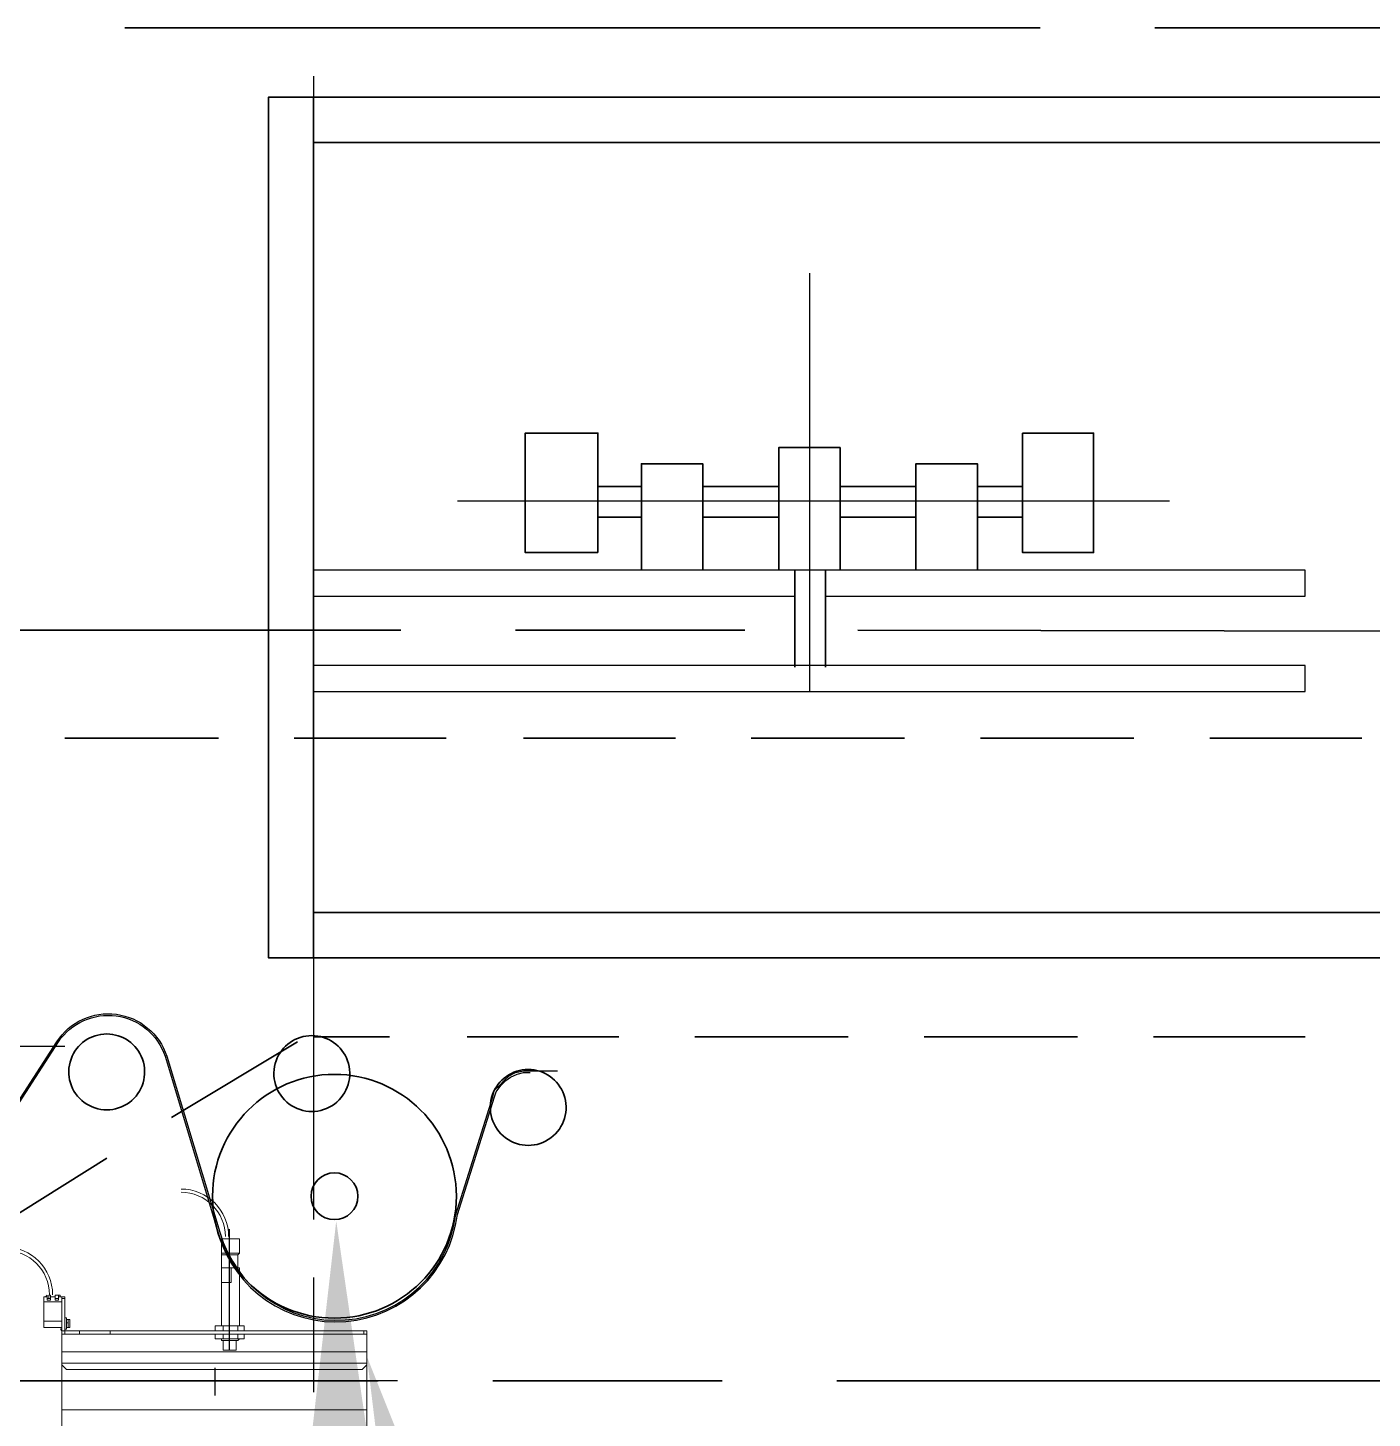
# Model space of a CAD drawing. Header units: millimetres. Extents: x 25096 to 30217, y 6541 to 10165.
# Drawn here: x 28526.7 to 28631.5, y 6948.1 to 7056.5 of the extents above; entities that cross this region are included whole.
import ezdxf

# ---------------------------------------------------------------- set-up
doc = ezdxf.new("R2010")
doc.units = ezdxf.units.MM
doc.layers.add('Equipment', color=123, linetype='Continuous')

# ---------------------------------------------------------------- blocks, each defined once
blk = doc.blocks.new('A$C970bf4b1')
at = {"layer": 'Equipment', "lineweight": 35}
for points in [[(-2603.27, 1623.67), (-2003.13, 1623.67)], [(-1927.98, 1623.67), (-1777.68, 1623.67)], [(-2479.43, 1578.16), (-2479.43, 1014)], [(-2479.43, 1548.52), (-1178.59, 1548.52)], [(-2134.38, 1268.03), (-2134.38, 1348.47), (-2174.6, 1348.47), (-2174.6, 1268.03)], [(-2224.35, 1268.03), (-2224.35, 1337.89), (-2264.57, 1337.89), (-2264.57, 1268.03)], [(-2084.63, 1268.03), (-2084.63, 1337.89), (-2044.41, 1337.89), (-2044.41, 1268.03)], [(-2293.15, 1323.07), (-2264.57, 1323.07)], [(-2224.35, 1323.07), (-2174.6, 1323.07)], [(-2134.38, 1323.07), (-2084.63, 1323.07)], [(-2014.77, 1323.07), (-2044.41, 1323.07)], [(-2264.57, 1302.96), (-2293.15, 1302.96)], [(-2174.6, 1302.96), (-2224.35, 1302.96)], [(-2084.63, 1302.96), (-2134.38, 1302.96)], [(-2044.41, 1302.96), (-2014.77, 1302.96)], [(-2164.01, 1268.03), (-2164.01, 1204.52)], [(-2143.9, 1268.03), (-2143.9, 1204.52)], [(-2751.46, 1228.87), (-2422.28, 1228.87)], [(-2347.13, 1228.87), (-2196.83, 1228.87)], [(-2122.73, 1228.87), (-1522.59, 1227.81)], [(-2541.88, 1157.95), (-2642.44, 1157.95)], [(-2392.64, 1157.95), (-2492.14, 1157.95)], [(-2242.34, 1157.95), (-2341.83, 1157.95)], [(-2092.04, 1157.95), (-2192.59, 1157.95)], [(-1941.74, 1157.95), (-2042.29, 1157.95)], [(-1792.5, 1157.95), (-1891.99, 1157.95)], [(-2479.43, 1043.64), (-1178.59, 1043.64)], [(-2490.02, 958.96), (-2572.58, 909.21)], [(-2479.43, 962.14), (-2429.69, 962.14)], [(-2378.88, 962.14), (-2279.39, 962.14)], [(-2229.64, 962.14), (-2129.08, 962.14)], [(-2079.34, 962.14), (-1978.78, 962.14)], [(-1929.04, 962.14), (-1829.54, 962.14)], [(-2614.92, 882.75), (-2699.59, 829.83)], [(-2361.95, 736.69), (-2211.64, 736.69)]]:
    blk.add_lwpolyline(points, dxfattribs=at)
at = {"layer": 'Equipment', "lineweight": 25}
for points in [[(-2479.43, 1591.92), (-2479.43, 1292.38)], [(-2154.49, 1462.79), (-2154.49, 1188.65)], [(-2385.23, 1313.54), (-1918.45, 1313.54)], [(-2143.9, 1251.1), (-1829.54, 1251.1), (-1829.54, 1268.03), (-2479.43, 1268.03), (-2479.43, 1251.1), (-2164.01, 1251.1)], [(-2479.43, 1254.27), (-2479.43, 1179.12)], [(-2479.43, 1142.07), (-2479.43, 842.53)], [(-2642.44, 955.79), (-3215.06, 955.79)], [(-2534.47, 756.8), (-2534.47, 836.18)], [(-2479.43, 804.43), (-2479.43, 729.28)], [(-2544, 727.16), (-2544, 745.15)], [(-2597.98, 736.69), (-2649.85, 736.69)], [(-2574.7, 736.69), (-2589.51, 736.69)], [(-2508.01, 736.69), (-2567.29, 736.69)], [(-2484.73, 736.69), (-2499.54, 736.69)], [(-2424.39, 736.69), (-2477.32, 736.69)]]:
    blk.add_lwpolyline(points, dxfattribs=at)
at = {"layer": 'Equipment', "lineweight": 35}
for points in [[(-1148.95, 1014), (-2509.07, 1014), (-2509.07, 1578.16), (-1148.95, 1578.16)], [(-2293.15, 1279.67), (-2293.15, 1358), (-2340.78, 1358), (-2340.78, 1279.67)], [(-2014.77, 1358), (-1968.2, 1358), (-1968.2, 1279.67), (-2014.77, 1279.67)]]:
    blk.add_lwpolyline(points, close=True, dxfattribs=at)
for points in [[(-2752.52, 1228.87), (-2985.38, 1167.48, 0.875564), (-2929.28, 736.69), (-2437.1, 736.69)], [(-1986.19, 574.74), (-1644.31, 574.74, 0.99708), (-1644.31, 736.69), (-2136.49, 736.69)]]:
    blk.add_lwpolyline(points, format="xyb", dxfattribs=at)
at = {"layer": 'Equipment', "lineweight": 25}
blk.add_lwpolyline([(-1829.54, 1188.65), (-1829.54, 1205.58), (-2479.43, 1205.58), (-2479.43, 1188.65), (-2154.49, 1188.65)], close=True, dxfattribs=at)
for points in [[(-2776.86, 758.91), (-2647.73, 958.96, -0.632953), (-2575.75, 949.44), (-2540.82, 834.06, 0.819467), (-2386.29, 845.71), (-2361.95, 922.97), (-2360.89, 927.21), (-2357.71, 930.38), (-2354.54, 933.56), (-2351.36, 936.73), (-2347.13, 938.85), (-2341.83, 939.91), (-2337.6, 939.91), (-2319.61, 939.91)], [(-2775.8, 758.91), (-2646.67, 958.96, -0.622059), (-2576.81, 949.44), (-2541.88, 833.01, 0.81432), (-2385.23, 845.71), (-2360.89, 922.97), (-2359.83, 926.15), (-2356.65, 930.38), (-2353.48, 933.56), (-2350.3, 935.68), (-2346.07, 937.79), (-2341.83, 938.85), (-2337.6, 938.85)]]:
    blk.add_lwpolyline(points, format="xyb", dxfattribs=at)
at = {"layer": 'Equipment', "lineweight": 35}
for points in [[(-2638.44, 947.63, 1.423801), (-2591.65, 947.63, 0.702345)], [(-2457.22, 946.57, 0.702345), (-2504.01, 946.57, 1.423801)], [(-2362.17, 924.34, 1.423801), (-2315.38, 924.34, 0.702345)]]:
    blk.add_lwpolyline(points, format="xyb", close=True, dxfattribs=at)
at = {"layer": 'Equipment', "lineweight": 20}
for points in [[(-2539.77, 829.83), (-2539.77, 820.3), (-2539.77, 819.25), (-2539.77, 810.78), (-2539.77, 772.67)], [(-2539.77, 829.83), (-2539.77, 829.83)], [(-2539.77, 829.83), (-2529.18, 829.83), (-2539.77, 829.83)], [(-2528.12, 820.3), (-2528.12, 829.83), (-2529.18, 829.83), (-2528.12, 829.83)], [(-2528.12, 772.67), (-2528.12, 810.78), (-2529.18, 810.78), (-2529.18, 819.25), (-2528.12, 820.3), (-2529.18, 820.3), (-2539.77, 820.3)], [(-2529.18, 819.25), (-2539.77, 819.25)], [(-2539.77, 810.78), (-2539.77, 810.78)], [(-2528.12, 810.78), (-2533.42, 810.78), (-2533.42, 801.25), (-2539.77, 801.25), (-2539.77, 810.78)], [(-2534.47, 810.78), (-2536.59, 810.78), (-2538.71, 810.78), (-2539.77, 810.78), (-2538.71, 810.78)], [(-2533.42, 810.78), (-2534.47, 810.78), (-2529.18, 810.78)], [(-2654.08, 791.73), (-2655.14, 791.73), (-2656.2, 791.73), (-2656.2, 789.61), (-2656.2, 788.55), (-2644.55, 788.55), (-2644.55, 789.61), (-2644.55, 791.73), (-2645.61, 791.73), (-2646.67, 791.73), (-2645.61, 791.73), (-2645.61, 792.78), (-2646.67, 792.78), (-2648.79, 792.78), (-2648.79, 790.67), (-2646.67, 790.67), (-2646.67, 789.61), (-2648.79, 789.61), (-2648.79, 790.67), (-2648.79, 792.78)], [(-2644.55, 774.79), (-2644.55, 776.91), (-2644.55, 775.85), (-2656.2, 775.85), (-2656.2, 776.91), (-2656.2, 774.79), (-2656.2, 771.61), (-2644.55, 771.61), (-2644.55, 774.79), (-2644.55, 776.91), (-2644.55, 779.02), (-2644.55, 785.37), (-2644.55, 786.43), (-2644.55, 788.55)], [(-2656.2, 788.55), (-2656.2, 786.43), (-2656.2, 785.37), (-2656.2, 779.02), (-2656.2, 776.91), (-2656.2, 771.61), (-2644.55, 771.61)], [(-2655.14, 791.73), (-2654.08, 792.78), (-2654.08, 790.67), (-2654.08, 789.61), (-2651.96, 789.61), (-2651.96, 790.67)], [(-2654.08, 790.67), (-2653.02, 790.67), (-2653.02, 792.78), (-2651.96, 792.78), (-2651.96, 790.67), (-2653.02, 790.67), (-2651.96, 790.67), (-2651.96, 792.78)], [(-2654.08, 791.73), (-2654.08, 791.73)], [(-2654.08, 791.73), (-2654.08, 791.73)], [(-2653.02, 792.78), (-2653.02, 792.78)], [(-2653.02, 789.61), (-2653.02, 789.61)], [(-2648.79, 792.78), (-2648.79, 792.78)], [(-2648.79, 790.67), (-2646.67, 790.67)], [(-2646.67, 792.78), (-2646.67, 792.78)], [(-2646.67, 791.73), (-2646.67, 791.73)], [(-2645.61, 791.73), (-2645.61, 791.73)], [(-2645.61, 791.73), (-2645.61, 791.73)], [(-2644.55, 791.73), (-2644.55, 791.73)], [(-2644.55, 790.67), (-2644.55, 791.73), (-2642.44, 791.73), (-2642.44, 790.67)], [(-2632.91, 769.5), (-2642.44, 769.5), (-2642.44, 772.67), (-2642.44, 774.79), (-2642.44, 775.85), (-2642.44, 790.67), (-2644.55, 790.67), (-2644.55, 786.43)], [(-2644.55, 785.37), (-2644.55, 769.5), (-2644.55, 767.38), (-2642.44, 767.38), (-2632.91, 767.38)], [(-2656.2, 776.91), (-2656.2, 776.91)], [(-2644.55, 776.91), (-2644.55, 776.91)], [(-2644.55, 776.91), (-2644.55, 776.91)], [(-2642.44, 770.56), (-2641.38, 770.56), (-2641.38, 774.79), (-2641.38, 777.97), (-2642.44, 777.97)], [(-2656.2, 771.61), (-2656.2, 771.61)], [(-2644.55, 771.61), (-2644.55, 771.61)], [(-2644.55, 769.5), (-2642.44, 769.5), (-2642.44, 767.38)], [(-2644.55, 767.38), (-2644.55, 757.85), (-2644.55, 755.74), (-2444.5, 755.74), (-2444.5, 757.85), (-2444.5, 767.38)], [(-2642.44, 769.5), (-2642.44, 769.5)], [(-2640.32, 771.61), (-2641.38, 771.61)], [(-2641.38, 771.61), (-2640.32, 771.61), (-2641.38, 771.61)], [(-2612.8, 767.38), (-2446.62, 767.38), (-2446.62, 769.5), (-2612.8, 769.5)], [(-2538.71, 772.67), (-2544, 772.67), (-2544, 769.5)], [(-2538.71, 764.21), (-2544, 764.21), (-2544, 767.38)], [(-2529.18, 769.5), (-2529.18, 772.67), (-2538.71, 772.67), (-2538.71, 769.5)], [(-2538.71, 767.38), (-2538.71, 764.21), (-2529.18, 764.21), (-2529.18, 767.38)], [(-2529.18, 772.67), (-2524.95, 772.67), (-2524.95, 769.5)], [(-2529.18, 764.21), (-2524.95, 764.21), (-2524.95, 767.38)], [(-2446.62, 769.5), (-2444.5, 769.5), (-2444.5, 767.38), (-2446.62, 767.38)], [(-2444.5, 767.38), (-2444.5, 767.38)], [(-2539.77, 764.21), (-2539.77, 763.15), (-2529.18, 763.15), (-2528.12, 764.21)], [(-2538.71, 763.15), (-2538.71, 756.8), (-2530.24, 756.8), (-2530.24, 763.15)], [(-2444.5, 755.74), (-2444.5, 753.62), (-2444.5, 750.45), (-2444.5, 748.33), (-2644.55, 748.33), (-2644.55, 750.45), (-2644.55, 753.62), (-2644.55, 755.74)], [(-2644.55, 748.33), (-2644.55, 747.27), (-2641.38, 744.09), (-2447.68, 744.09), (-2444.5, 747.27), (-2444.5, 748.33)], [(-2644.55, 717.63), (-2644.55, 747.27)], [(-2444.5, 717.63), (-2444.5, 718.69), (-2444.5, 747.27)]]:
    blk.add_lwpolyline(points, dxfattribs=at)
for points in [[(-2651.96, 791.73), (-2648.79, 791.73)], [(-2646.67, 790.67), (-2646.67, 792.78)], [(-2641.38, 776.91), (-2640.32, 776.91)], [(-2641.38, 774.79), (-2640.32, 774.79)], [(-2639.26, 776.91), (-2640.32, 776.91), (-2640.32, 774.79), (-2640.32, 772.67), (-2640.32, 771.61), (-2639.26, 771.61), (-2639.26, 774.79)], [(-2632.91, 767.38), (-2632.91, 769.5), (-2612.8, 769.5), (-2612.8, 767.38)], [(-2644.55, 717.63), (-2644.55, 683.76), (-2644.55, 681.65), (-2444.5, 681.65), (-2444.5, 683.76), (-2444.5, 712.34), (-2444.5, 717.63)]]:
    blk.add_lwpolyline(points, close=True, dxfattribs=at)
at = {"layer": 'Equipment', "lineweight": 35}
for radius in [79.91, 15.35]:
    blk.add_circle((-2465.8, 857.69), radius, dxfattribs=at)
at = {"layer": 'Equipment', "lineweight": 20}
for centre, radius, start, end in [((-2566.35, 831.22), 31.22, 0, 90), ((-2566.35, 831.22), 29.11, 0, 90), ((-2681.73, 793.12), 31.22, 0, 90), ((-2681.73, 793.12), 29.11, 0, 90), ((-2643.62, 770.89), 1.59, 179.99986, 270.00014)]:
    blk.add_arc(centre, radius, start, end, dxfattribs=at)
at = {"layer": 'Equipment', "transparency": 33554559}
for points in [[(-2484.73, 665.77), (-2439.21, 666.83), (-2464.62, 841.47)], [(-2423.34, 577.92), (-2378.88, 588.5), (-2444.5, 752.56)]]:
    blk.add_solid(points, dxfattribs=at)

msp = doc.modelspace()

# ---------------------------------------------------------------- block references
at = {"xscale": 0.1189320440123307, "yscale": 0.1189320440123307, "zscale": 0.1189320440123307}
msp.add_blockref('A$C970bf4b1', (28843.9, 6863.37), dxfattribs=at)

doc.saveas('drawing.dxf')
